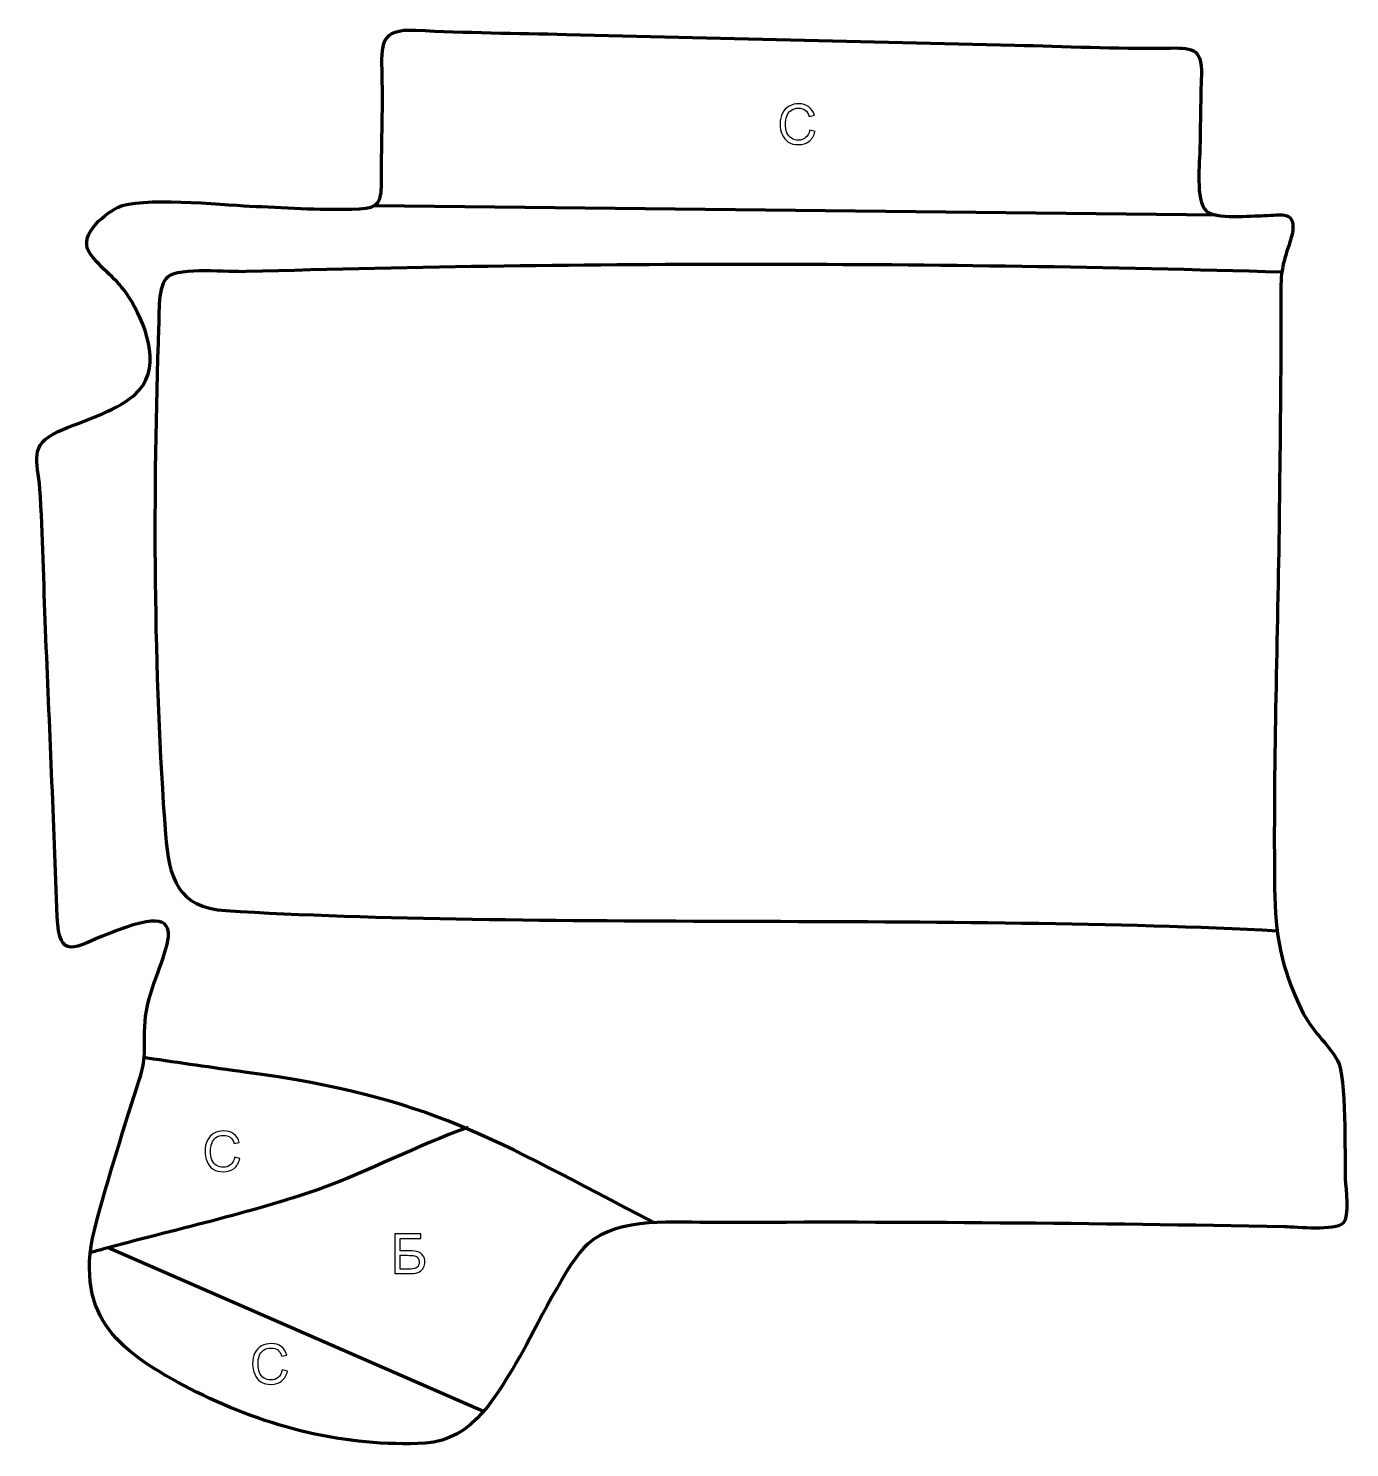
# Model space of a CAD drawing. Header units: millimetres. Extents: x -720 to -113, y 133 to 784.
import ezdxf

# ---------------------------------------------------------------- set-up
doc = ezdxf.new("R2010")
doc.units = ezdxf.units.MM
doc.header["$MEASUREMENT"] = 0
doc.layers.add('layer 2', color=7, linetype='Continuous')
doc.layers.add('layer 3', color=7, linetype='Continuous')

msp = doc.modelspace()

# ---------------------------------------------------------------- linework, layer by layer
at = {"layer": 'layer 2', "color": 142}
for points, knots in [([(-361.2219, 737.4594), (-361.2219, 737.4594), (-358.8089, 736.8498), (-358.8089, 736.8498), (-358.8089, 736.8498), (-359.3127, 734.8729), (-360.2186, 733.37), (-361.5267, 732.3329), (-361.5267, 732.3329), (-362.8348, 731.2957), (-364.435, 730.775), (-366.3273, 730.775), (-366.3273, 730.775), (-368.2831, 730.775), (-369.8748, 731.1729), (-371.1025, 731.973), (-371.1025, 731.973), (-372.3302, 732.7689), (-373.2615, 733.9246), (-373.9007, 735.4359), (-373.9007, 735.4359), (-374.54, 736.9514), (-374.8617, 738.5728), (-374.8617, 740.3085), (-374.8617, 740.3085), (-374.8617, 742.2008), (-374.5019, 743.8518), (-373.778, 745.2615), (-373.778, 745.2615), (-373.0541, 746.6712), (-372.0254, 747.7422), (-370.6919, 748.4746), (-370.6919, 748.4746), (-369.3584, 749.2069), (-367.8894, 749.571), (-366.2892, 749.571), (-366.2892, 749.571), (-364.4689, 749.571), (-362.9406, 749.1096), (-361.7045, 748.1825), (-361.7045, 748.1825), (-360.4641, 747.2554), (-359.6005, 745.9557), (-359.1137, 744.2793), (-359.1137, 744.2793), (-359.1137, 744.2793), (-361.4759, 743.7205), (-361.4759, 743.7205), (-361.4759, 743.7205), (-361.895, 745.0413), (-362.5088, 746.0065), (-363.3089, 746.6077), (-363.3089, 746.6077), (-364.109, 747.213), (-365.1166, 747.5136), (-366.3315, 747.5136), (-366.3315, 747.5136), (-367.7243, 747.5136), (-368.8927, 747.1792), (-369.8283, 746.5103), (-369.8283, 746.5103), (-370.7638, 745.8414), (-371.4242, 744.9397), (-371.801, 743.8137), (-371.801, 743.8137), (-372.182, 742.6834), (-372.3725, 741.5192), (-372.3725, 740.3212), (-372.3725, 740.3212), (-372.3725, 738.776), (-372.1481, 737.4256), (-371.6994, 736.2741), (-371.6994, 736.2741), (-371.2507, 735.1184), (-370.5522, 734.259), (-369.6039, 733.6875), (-369.6039, 733.6875), (-368.6556, 733.116), (-367.6312, 732.8324), (-366.5263, 732.8324), (-366.5263, 732.8324), (-365.1801, 732.8324), (-364.0455, 733.2219), (-363.1142, 733.9966), (-363.1142, 733.9966), (-362.1829, 734.7755), (-361.5521, 735.927), (-361.2219, 737.4594)], [0, 0, 0, 0, 0.04347826, 0.04347826, 0.04347826, 0.04347826, 0.08695652, 0.08695652, 0.08695652, 0.08695652, 0.13043478, 0.13043478, 0.13043478, 0.13043478, 0.17391304, 0.17391304, 0.17391304, 0.17391304, 0.2173913, 0.2173913, 0.2173913, 0.2173913, 0.26086957, 0.26086957, 0.26086957, 0.26086957, 0.30434783, 0.30434783, 0.30434783, 0.30434783, 0.34782609, 0.34782609, 0.34782609, 0.34782609, 0.39130435, 0.39130435, 0.39130435, 0.39130435, 0.43478261, 0.43478261, 0.43478261, 0.43478261, 0.47826087, 0.47826087, 0.47826087, 0.47826087, 0.52173913, 0.52173913, 0.52173913, 0.52173913, 0.56521739, 0.56521739, 0.56521739, 0.56521739, 0.60869565, 0.60869565, 0.60869565, 0.60869565, 0.65217391, 0.65217391, 0.65217391, 0.65217391, 0.69565217, 0.69565217, 0.69565217, 0.69565217, 0.73913043, 0.73913043, 0.73913043, 0.73913043, 0.7826087, 0.7826087, 0.7826087, 0.7826087, 0.82608696, 0.82608696, 0.82608696, 0.82608696, 0.86956522, 0.86956522, 0.86956522, 0.86956522, 0.91304348, 0.91304348, 0.91304348, 0.91304348, 1, 1, 1, 1]), ([(-625.3269, 265.8744), (-625.3269, 265.8744), (-622.9139, 265.2648), (-622.9139, 265.2648), (-622.9139, 265.2648), (-623.4177, 263.2879), (-624.3236, 261.785), (-625.6317, 260.7479), (-625.6317, 260.7479), (-626.9398, 259.7107), (-628.54, 259.19), (-630.4323, 259.19), (-630.4323, 259.19), (-632.3881, 259.19), (-633.9798, 259.5879), (-635.2075, 260.388), (-635.2075, 260.388), (-636.4352, 261.1839), (-637.3665, 262.3396), (-638.0057, 263.8509), (-638.0057, 263.8509), (-638.645, 265.3664), (-638.9667, 266.9878), (-638.9667, 268.7235), (-638.9667, 268.7235), (-638.9667, 270.6158), (-638.6069, 272.2668), (-637.883, 273.6765), (-637.883, 273.6765), (-637.1591, 275.0862), (-636.1304, 276.1572), (-634.7969, 276.8896), (-634.7969, 276.8896), (-633.4634, 277.6219), (-631.9944, 277.986), (-630.3942, 277.986), (-630.3942, 277.986), (-628.5739, 277.986), (-627.0456, 277.5246), (-625.8095, 276.5975), (-625.8095, 276.5975), (-624.5691, 275.6704), (-623.7055, 274.3707), (-623.2187, 272.6943), (-623.2187, 272.6943), (-623.2187, 272.6943), (-625.5809, 272.1355), (-625.5809, 272.1355), (-625.5809, 272.1355), (-626, 273.4563), (-626.6138, 274.4215), (-627.4139, 275.0227), (-627.4139, 275.0227), (-628.214, 275.628), (-629.2216, 275.9286), (-630.4365, 275.9286), (-630.4365, 275.9286), (-631.8293, 275.9286), (-632.9977, 275.5942), (-633.9333, 274.9253), (-633.9333, 274.9253), (-634.8688, 274.2564), (-635.5292, 273.3547), (-635.906, 272.2287), (-635.906, 272.2287), (-636.287, 271.0984), (-636.4775, 269.9342), (-636.4775, 268.7362), (-636.4775, 268.7362), (-636.4775, 267.191), (-636.2531, 265.8406), (-635.8044, 264.6891), (-635.8044, 264.6891), (-635.3557, 263.5334), (-634.6572, 262.674), (-633.7089, 262.1025), (-633.7089, 262.1025), (-632.7606, 261.531), (-631.7362, 261.2474), (-630.6313, 261.2474), (-630.6313, 261.2474), (-629.2851, 261.2474), (-628.1505, 261.6369), (-627.2192, 262.4116), (-627.2192, 262.4116), (-626.2879, 263.1905), (-625.6571, 264.342), (-625.3269, 265.8744)], [0, 0, 0, 0, 0.04347826, 0.04347826, 0.04347826, 0.04347826, 0.08695652, 0.08695652, 0.08695652, 0.08695652, 0.13043478, 0.13043478, 0.13043478, 0.13043478, 0.17391304, 0.17391304, 0.17391304, 0.17391304, 0.2173913, 0.2173913, 0.2173913, 0.2173913, 0.26086957, 0.26086957, 0.26086957, 0.26086957, 0.30434783, 0.30434783, 0.30434783, 0.30434783, 0.34782609, 0.34782609, 0.34782609, 0.34782609, 0.39130435, 0.39130435, 0.39130435, 0.39130435, 0.43478261, 0.43478261, 0.43478261, 0.43478261, 0.47826087, 0.47826087, 0.47826087, 0.47826087, 0.52173913, 0.52173913, 0.52173913, 0.52173913, 0.56521739, 0.56521739, 0.56521739, 0.56521739, 0.60869565, 0.60869565, 0.60869565, 0.60869565, 0.65217391, 0.65217391, 0.65217391, 0.65217391, 0.69565217, 0.69565217, 0.69565217, 0.69565217, 0.73913043, 0.73913043, 0.73913043, 0.73913043, 0.7826087, 0.7826087, 0.7826087, 0.7826087, 0.82608696, 0.82608696, 0.82608696, 0.82608696, 0.86956522, 0.86956522, 0.86956522, 0.86956522, 0.91304348, 0.91304348, 0.91304348, 0.91304348, 1, 1, 1, 1]), ([(-551.7261, 230.6827), (-551.7261, 230.6827), (-539.9151, 230.6827), (-539.9151, 230.6827), (-539.9151, 230.6827), (-539.9151, 230.6827), (-539.9151, 228.5491), (-539.9151, 228.5491), (-539.9151, 228.5491), (-539.9151, 228.5491), (-549.3131, 228.5491), (-549.3131, 228.5491), (-549.3131, 228.5491), (-549.3131, 228.5491), (-549.3131, 222.9357), (-549.3131, 222.9357), (-549.3131, 222.9357), (-549.3131, 222.9357), (-544.9697, 222.9357), (-544.9697, 222.9357), (-544.9697, 222.9357), (-543.3653, 222.9357), (-542.091, 222.7833), (-541.1428, 222.4743), (-541.1428, 222.4743), (-540.1945, 222.1695), (-539.4367, 221.5937), (-538.8652, 220.7428), (-538.8652, 220.7428), (-538.2937, 219.8962), (-538.0101, 218.9098), (-538.0101, 217.7837), (-538.0101, 217.7837), (-538.0101, 216.8651), (-538.2133, 216.0057), (-538.6239, 215.2099), (-538.6239, 215.2099), (-539.0346, 214.4098), (-539.6442, 213.7578), (-540.457, 213.2541), (-540.457, 213.2541), (-541.2655, 212.7503), (-542.6498, 212.4963), (-544.6014, 212.4963), (-544.6014, 212.4963), (-544.6014, 212.4963), (-551.7261, 212.4963), (-551.7261, 212.4963), (-551.7261, 212.4963), (-551.7261, 212.4963), (-551.7261, 230.6827), (-551.7261, 230.6827)], [0, 0, 0, 0, 0.07142857, 0.07142857, 0.07142857, 0.07142857, 0.14285714, 0.14285714, 0.14285714, 0.14285714, 0.21428571, 0.21428571, 0.21428571, 0.21428571, 0.28571429, 0.28571429, 0.28571429, 0.28571429, 0.35714286, 0.35714286, 0.35714286, 0.35714286, 0.42857143, 0.42857143, 0.42857143, 0.42857143, 0.5, 0.5, 0.5, 0.5, 0.57142857, 0.57142857, 0.57142857, 0.57142857, 0.64285714, 0.64285714, 0.64285714, 0.64285714, 0.71428571, 0.71428571, 0.71428571, 0.71428571, 0.78571429, 0.78571429, 0.78571429, 0.78571429, 0.85714286, 0.85714286, 0.85714286, 0.85714286, 1, 1, 1, 1]), ([(-549.3131, 214.5537), (-549.3131, 214.5537), (-544.4998, 214.5537), (-544.4998, 214.5537), (-544.4998, 214.5537), (-543.2002, 214.5537), (-542.2265, 214.8162), (-541.5746, 215.3453), (-541.5746, 215.3453), (-540.9269, 215.8745), (-540.6009, 216.6661), (-540.6009, 217.7202), (-540.6009, 217.7202), (-540.6009, 218.4738), (-540.7872, 219.1003), (-541.1597, 219.6041), (-541.1597, 219.6041), (-541.5322, 220.1078), (-542.0487, 220.4423), (-542.7091, 220.6074), (-542.7091, 220.6074), (-543.3737, 220.7725), (-544.504, 220.8529), (-546.1, 220.8529), (-546.1, 220.8529), (-546.1, 220.8529), (-549.3131, 220.8529), (-549.3131, 220.8529), (-549.3131, 220.8529), (-549.3131, 220.8529), (-549.3131, 214.5537), (-549.3131, 214.5537)], [0, 0, 0, 0, 0.11111111, 0.11111111, 0.11111111, 0.11111111, 0.22222222, 0.22222222, 0.22222222, 0.22222222, 0.33333333, 0.33333333, 0.33333333, 0.33333333, 0.44444444, 0.44444444, 0.44444444, 0.44444444, 0.55555556, 0.55555556, 0.55555556, 0.55555556, 0.66666667, 0.66666667, 0.66666667, 0.66666667, 0.77777778, 0.77777778, 0.77777778, 0.77777778, 1, 1, 1, 1]), ([(-603.4807, 168.2424), (-603.4807, 168.2424), (-601.0677, 167.6328), (-601.0677, 167.6328), (-601.0677, 167.6328), (-601.5715, 165.6559), (-602.4774, 164.153), (-603.7855, 163.1159), (-603.7855, 163.1159), (-605.0936, 162.0787), (-606.6938, 161.558), (-608.5861, 161.558), (-608.5861, 161.558), (-610.5419, 161.558), (-612.1336, 161.9559), (-613.3613, 162.756), (-613.3613, 162.756), (-614.589, 163.5519), (-615.5203, 164.7076), (-616.1595, 166.2189), (-616.1595, 166.2189), (-616.7988, 167.7344), (-617.1205, 169.3558), (-617.1205, 171.0915), (-617.1205, 171.0915), (-617.1205, 172.9838), (-616.7607, 174.6348), (-616.0368, 176.0445), (-616.0368, 176.0445), (-615.3129, 177.4542), (-614.2842, 178.5252), (-612.9507, 179.2576), (-612.9507, 179.2576), (-611.6172, 179.9899), (-610.1482, 180.354), (-608.548, 180.354), (-608.548, 180.354), (-606.7277, 180.354), (-605.1994, 179.8926), (-603.9633, 178.9655), (-603.9633, 178.9655), (-602.7229, 178.0384), (-601.8593, 176.7387), (-601.3725, 175.0623), (-601.3725, 175.0623), (-601.3725, 175.0623), (-603.7347, 174.5035), (-603.7347, 174.5035), (-603.7347, 174.5035), (-604.1538, 175.8243), (-604.7676, 176.7895), (-605.5677, 177.3907), (-605.5677, 177.3907), (-606.3678, 177.996), (-607.3754, 178.2966), (-608.5903, 178.2966), (-608.5903, 178.2966), (-609.9831, 178.2966), (-611.1515, 177.9622), (-612.0871, 177.2933), (-612.0871, 177.2933), (-613.0226, 176.6244), (-613.683, 175.7227), (-614.0598, 174.5967), (-614.0598, 174.5967), (-614.4408, 173.4664), (-614.6313, 172.3022), (-614.6313, 171.1042), (-614.6313, 171.1042), (-614.6313, 169.559), (-614.4069, 168.2086), (-613.9582, 167.0571), (-613.9582, 167.0571), (-613.5095, 165.9014), (-612.811, 165.042), (-611.8627, 164.4705), (-611.8627, 164.4705), (-610.9144, 163.899), (-609.89, 163.6154), (-608.7851, 163.6154), (-608.7851, 163.6154), (-607.4389, 163.6154), (-606.3043, 164.0049), (-605.373, 164.7796), (-605.373, 164.7796), (-604.4417, 165.5585), (-603.8109, 166.71), (-603.4807, 168.2424)], [0, 0, 0, 0, 0.04347826, 0.04347826, 0.04347826, 0.04347826, 0.08695652, 0.08695652, 0.08695652, 0.08695652, 0.13043478, 0.13043478, 0.13043478, 0.13043478, 0.17391304, 0.17391304, 0.17391304, 0.17391304, 0.2173913, 0.2173913, 0.2173913, 0.2173913, 0.26086957, 0.26086957, 0.26086957, 0.26086957, 0.30434783, 0.30434783, 0.30434783, 0.30434783, 0.34782609, 0.34782609, 0.34782609, 0.34782609, 0.39130435, 0.39130435, 0.39130435, 0.39130435, 0.43478261, 0.43478261, 0.43478261, 0.43478261, 0.47826087, 0.47826087, 0.47826087, 0.47826087, 0.52173913, 0.52173913, 0.52173913, 0.52173913, 0.56521739, 0.56521739, 0.56521739, 0.56521739, 0.60869565, 0.60869565, 0.60869565, 0.60869565, 0.65217391, 0.65217391, 0.65217391, 0.65217391, 0.69565217, 0.69565217, 0.69565217, 0.69565217, 0.73913043, 0.73913043, 0.73913043, 0.73913043, 0.7826087, 0.7826087, 0.7826087, 0.7826087, 0.82608696, 0.82608696, 0.82608696, 0.82608696, 0.86956522, 0.86956522, 0.86956522, 0.86956522, 0.91304348, 0.91304348, 0.91304348, 0.91304348, 1, 1, 1, 1])]:
    msp.add_open_spline(points, degree=3, knots=knots, dxfattribs=at)
at = {"layer": 'layer 2', "color": 142, "lineweight": 158}
for points in [[(-174.4591, 698.4464), (-174.4591, 698.4464), (-561.1886, 702.7209), (-561.1886, 702.7209)], [(-511.0808, 149.1454), (-511.0808, 149.1454), (-683.5055, 224.3069), (-683.5055, 224.3069)]]:
    msp.add_open_spline(points, degree=3, dxfattribs=at)
for points, knots in [([(-144.4243, 672.2207), (-303.9937, 676.8181), (-462.5529, 677.0368), (-620.0054, 672.4615), (-620.0054, 672.4615), (-627.5122, 672.2434), (-650.7729, 674.4175), (-656.0223, 670.1598), (-656.0223, 670.1598), (-660.8262, 666.2634), (-660.0283, 652.9091), (-660.2565, 646.7537), (-660.2565, 646.7537), (-663.016, 572.2998), (-662.7295, 487.7947), (-657.1303, 414.1607), (-657.1303, 414.1607), (-655.6074, 394.1338), (-651.4551, 380.4402), (-629.3659, 379.0888), (-629.3659, 379.0888), (-491.4665, 370.6522), (-291.5489, 377.6772), (-146.5699, 369.8747)], [0, 0, 0, 0, 0.14285714, 0.14285714, 0.14285714, 0.14285714, 0.28571429, 0.28571429, 0.28571429, 0.28571429, 0.42857143, 0.42857143, 0.42857143, 0.42857143, 0.57142857, 0.57142857, 0.57142857, 0.57142857, 0.71428571, 0.71428571, 0.71428571, 0.71428571, 1, 1, 1, 1]), ([(-432.8458, 235.8865), (-506.721, 274.2144), (-534.8797, 293.4686), (-620.7999, 304.994), (-620.7999, 304.994), (-635.7276, 306.9965), (-650.58, 309.209), (-665.482, 311.3897), (-665.482, 311.3897), (-665.482, 311.3897), (-666.9699, 311.6074), (-666.9699, 311.6074)], [0, 0, 0, 0, 0.25, 0.25, 0.25, 0.25, 0.5, 0.5, 0.5, 0.5, 1, 1, 1, 1]), ([(-518.1602, 279.5699), (-541.8349, 271.1544), (-563.6015, 259.4089), (-587.2675, 250.9728), (-587.2675, 250.9728), (-616.1387, 240.6811), (-655.41, 232.0588), (-685.9227, 223.64), (-685.9227, 223.64), (-687.8358, 223.1122), (-689.7488, 222.5843), (-691.6618, 222.0565)], [0, 0, 0, 0, 0.25, 0.25, 0.25, 0.25, 0.5, 0.5, 0.5, 0.5, 1, 1, 1, 1])]:
    msp.add_open_spline(points, degree=3, knots=knots, dxfattribs=at)
at = {"layer": 'layer 3', "color": 242, "lineweight": 158}
msp.add_open_spline([(-145.6886, 554.343), (-145.3224, 591.0823), (-144.7054, 627.6332), (-144.8959, 664.3867), (-144.8959, 664.3867), (-144.9531, 675.4131), (-142.5992, 679.2757), (-139.7319, 689.5374), (-139.7319, 689.5374), (-137.7049, 700.574), (-143.9359, 698.4639), (-152.6703, 698.2105), (-152.6703, 698.2105), (-158.3578, 698.0455), (-175.3107, 696.5685), (-179.2271, 700.3663), (-179.2271, 700.3663), (-184.1596, 705.1496), (-182.1605, 722.6457), (-182.0426, 729.8011), (-182.0426, 729.8011), (-181.8615, 740.788), (-181.706, 751.7681), (-181.3941, 762.7527), (-181.3941, 762.7527), (-181.0097, 775.63), (-185.9779, 775.282), (-197.7341, 775.1174), (-197.7341, 775.1174), (-220.3625, 774.8007), (-244.3835, 775.9173), (-267.1395, 776.4626), (-267.1395, 776.4626), (-335.7206, 778.1057), (-404.3017, 779.749), (-472.8828, 781.3923), (-472.8828, 781.3923), (-495.8889, 781.9435), (-519.2976, 782.1735), (-542.2389, 783.3321), (-542.2389, 783.3321), (-558.5672, 784.1566), (-557.9642, 776.9399), (-557.6027, 762.7564), (-557.6027, 762.7564), (-557.2402, 746.174), (-557.9591, 729.0257), (-557.955, 712.2911), (-557.955, 712.2911), (-557.9524, 701.6407), (-561.1731, 701.6365), (-571.5987, 701.2142), (-571.5987, 701.2142), (-586.197, 700.7378), (-603.7147, 701.9568), (-618.4601, 702.5627), (-618.4601, 702.5627), (-631.5999, 703.2426), (-668.8714, 707.0881), (-679.1959, 701.9019), (-679.1959, 701.9019), (-686.0449, 698.2337), (-698.0557, 688.513), (-691.3205, 680.0731), (-691.3205, 680.0731), (-684.6524, 671.7174), (-678.7757, 669.1802), (-672.7687, 658.854), (-672.7687, 658.854), (-665.2746, 645.9715), (-658.372, 627.2027), (-671.5736, 615.5659), (-671.5736, 615.5659), (-681.1965, 607.8064), (-695.1442, 604.0648), (-706.3747, 599.0313), (-706.3747, 599.0313), (-720.0883, 592.8848), (-715.8265, 585.5465), (-714.8285, 572.8269), (-714.8285, 572.8269), (-713.231, 551.7131), (-713.1038, 529.5402), (-712.2011, 508.203), (-712.2011, 508.203), (-710.3375, 464.2244), (-708.4078, 420.2516), (-706.9007, 376.2587), (-706.9007, 376.2587), (-705.7839, 355.6825), (-698.8753, 362.3702), (-683.8013, 368.2872), (-683.8013, 368.2872), (-634.3475, 388.2542), (-664.887, 353.7644), (-666.4964, 328.2083), (-666.4964, 328.2083), (-667.3519, 314.6238), (-665.398, 312.6935), (-669.9046, 298.8465), (-669.9046, 298.8465), (-677.2266, 276.2217), (-684.8459, 251.7346), (-690.7145, 228.74), (-690.7145, 228.74), (-697.8909, 188.9625), (-674.6569, 174.529), (-642.8689, 158.0604), (-642.8689, 158.0604), (-610.4807, 141.9834), (-574.2359, 132.5625), (-537.8859, 134.6183), (-537.8859, 134.6183), (-515.7471, 135.8704), (-504.4581, 157.2401), (-494.4494, 174.347), (-494.4494, 174.347), (-487.6612, 186.249), (-472.0607, 218.3798), (-463.2768, 226.0458), (-463.2768, 226.0458), (-448.6481, 238.8126), (-422.8338, 235.7919), (-404.4864, 235.8842), (-404.4864, 235.8842), (-317.524, 236.3215), (-230.1516, 235.5693), (-143.2185, 233.9418), (-143.2185, 233.9418), (-137.4439, 233.8337), (-120.018, 231.9081), (-116.2969, 235.5941), (-116.2969, 235.5941), (-113.2935, 238.5691), (-115.1082, 251.4411), (-115.3115, 255.8842), (-115.3115, 255.8842), (-115.6132, 266.7754), (-114.6368, 302.6791), (-118.9136, 310.3637), (-118.9136, 310.3637), (-123.5931, 318.7719), (-130.4787, 323.2114), (-135.5865, 333.8502), (-135.5865, 333.8502), (-144.9167, 353.6313), (-147.4935, 367.7143), (-147.7422, 389.3639), (-147.7422, 389.3639), (-148.3712, 444.1309), (-146.5934, 499.5189), (-145.6886, 554.343)], degree=3, knots=[0, 0, 0, 0, 0.02564103, 0.02564103, 0.02564103, 0.02564103, 0.05128205, 0.05128205, 0.05128205, 0.05128205, 0.07692308, 0.07692308, 0.07692308, 0.07692308, 0.1025641, 0.1025641, 0.1025641, 0.1025641, 0.12820513, 0.12820513, 0.12820513, 0.12820513, 0.15384615, 0.15384615, 0.15384615, 0.15384615, 0.17948718, 0.17948718, 0.17948718, 0.17948718, 0.20512821, 0.20512821, 0.20512821, 0.20512821, 0.23076923, 0.23076923, 0.23076923, 0.23076923, 0.25641026, 0.25641026, 0.25641026, 0.25641026, 0.28205128, 0.28205128, 0.28205128, 0.28205128, 0.30769231, 0.30769231, 0.30769231, 0.30769231, 0.33333333, 0.33333333, 0.33333333, 0.33333333, 0.35897436, 0.35897436, 0.35897436, 0.35897436, 0.38461538, 0.38461538, 0.38461538, 0.38461538, 0.41025641, 0.41025641, 0.41025641, 0.41025641, 0.43589744, 0.43589744, 0.43589744, 0.43589744, 0.46153846, 0.46153846, 0.46153846, 0.46153846, 0.48717949, 0.48717949, 0.48717949, 0.48717949, 0.51282051, 0.51282051, 0.51282051, 0.51282051, 0.53846154, 0.53846154, 0.53846154, 0.53846154, 0.56410256, 0.56410256, 0.56410256, 0.56410256, 0.58974359, 0.58974359, 0.58974359, 0.58974359, 0.61538462, 0.61538462, 0.61538462, 0.61538462, 0.64102564, 0.64102564, 0.64102564, 0.64102564, 0.66666667, 0.66666667, 0.66666667, 0.66666667, 0.69230769, 0.69230769, 0.69230769, 0.69230769, 0.71794872, 0.71794872, 0.71794872, 0.71794872, 0.74358974, 0.74358974, 0.74358974, 0.74358974, 0.76923077, 0.76923077, 0.76923077, 0.76923077, 0.79487179, 0.79487179, 0.79487179, 0.79487179, 0.82051282, 0.82051282, 0.82051282, 0.82051282, 0.84615385, 0.84615385, 0.84615385, 0.84615385, 0.87179487, 0.87179487, 0.87179487, 0.87179487, 0.8974359, 0.8974359, 0.8974359, 0.8974359, 0.92307692, 0.92307692, 0.92307692, 0.92307692, 0.94871795, 0.94871795, 0.94871795, 0.94871795, 1, 1, 1, 1], dxfattribs=at)

doc.saveas('drawing.dxf')
